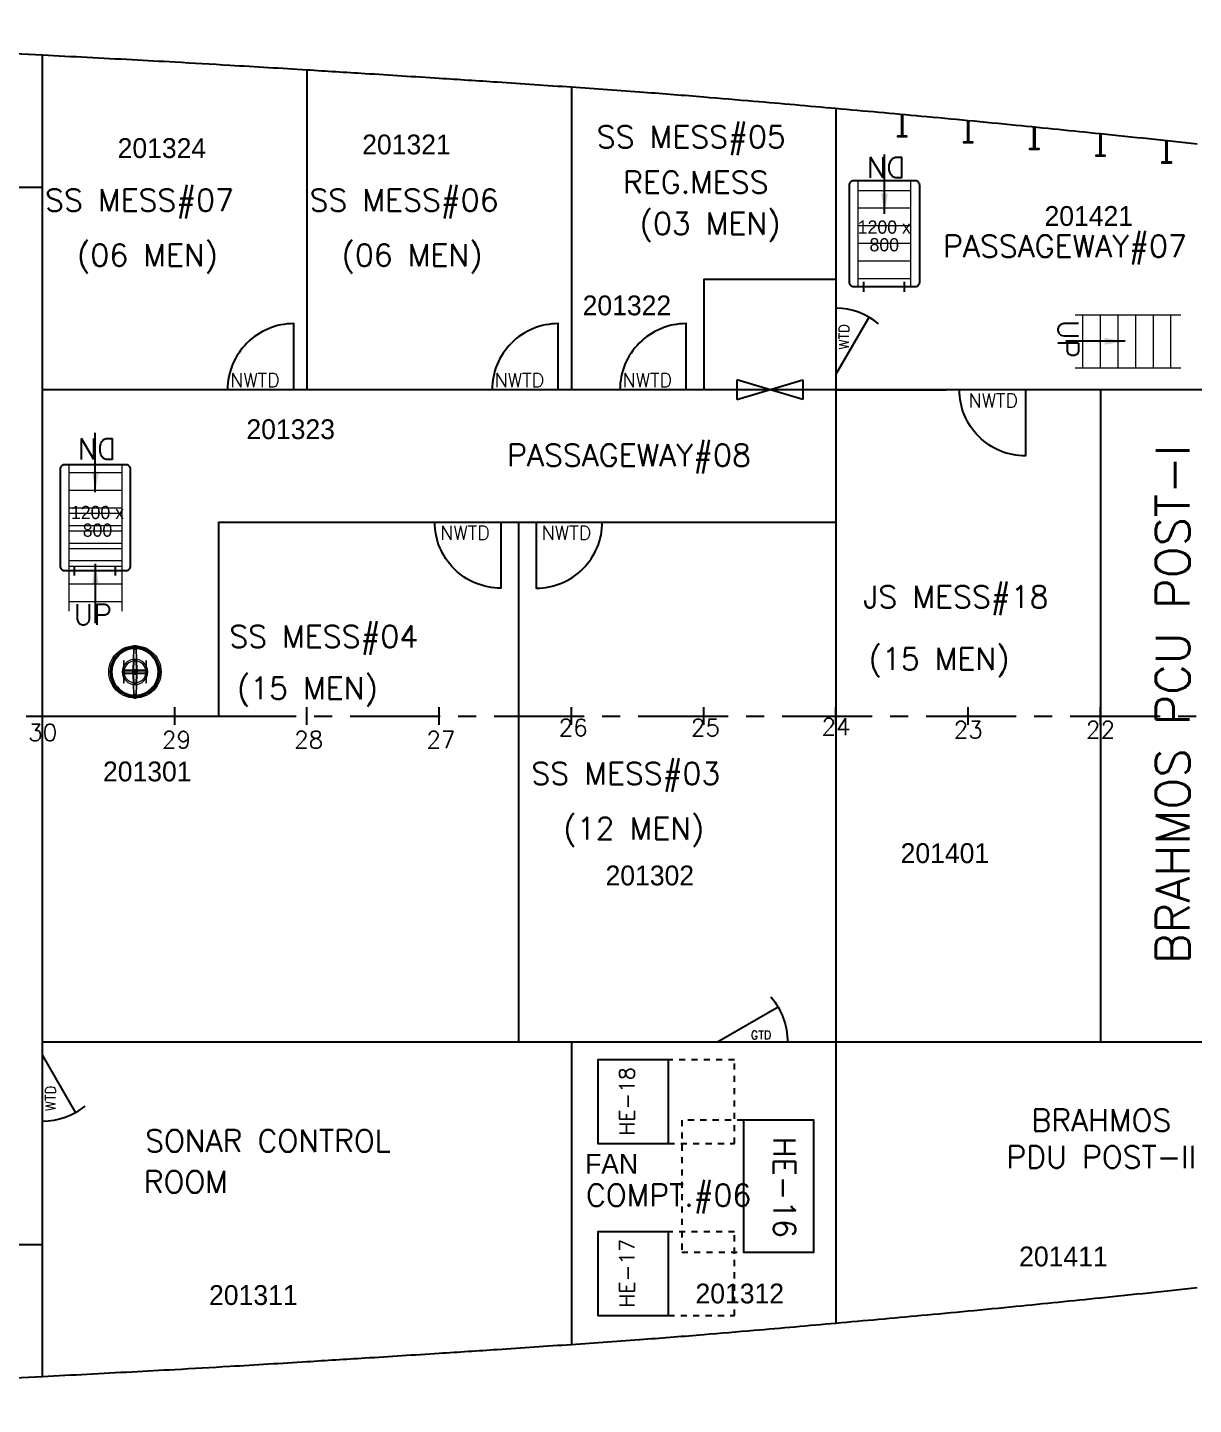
# Model space of a CAD drawing. Header units: inches. Extents: x -439515 to 169029, y 81280 to 226722.
# Drawn here: x 107066 to 118404, y 84164 to 97554 of the extents above; entities that cross this region are included whole.
import ezdxf
from ezdxf.enums import TextEntityAlignment as Align

# ---------------------------------------------------------------- set-up
doc = ezdxf.new("R2010")
doc.units = ezdxf.units.IN
doc.header["$LTSCALE"] = 700
doc.header["$MEASUREMENT"] = 0
for name, pattern in [('CENTER', [2, 1.25, -0.25, 0.25, -0.25]), ('DOT', [0.2, 0.1, -0.1]), ('H', [600, 300, -300])]:
    doc.linetypes.add(name, pattern=pattern)
for name, color, linetype in [('01', 7, 'Continuous'), ('2 DECK', 7, 'Continuous'), ('3 DECK', 7, 'Continuous'), ('COMPT.NOS', 4, 'Continuous'), ('COMPTNAME', 7, 'Continuous'), ('Escape scuttle', 30, 'Continuous'), ('Escape scuttle-RefEdit0', 30, 'Continuous'), ('HATCHES', 7, 'Continuous'), ('LIGHT_BULKHEADS', 7, 'Continuous'), ('UP-DOWN', 7, 'Continuous')]:
    doc.layers.add(name, color=color, linetype=linetype)
doc.layers.add('LADDER', color=7, linetype='Continuous', lineweight=15)
doc.styles.add('ROMANS', font='romans')
doc.styles.add('style1', font='romans.shx', dxfattribs={"height": 250})
doc.dimstyles.get("Standard").update_dxf_attribs({"dimtxt": 150.18, "dimasz": 200.18, "dimexe": 0.8, "dimexo": 0.625, "dimgap": 0.09, "dimtad": 0, "dimtih": 1, "dimtoh": 1, "dimdec": 0, "dimzin": 0, "dimdsep": 46, "dimtxsty": 'Standard', "dimcen": 8.09, "dimclrd": 40, "dimclre": 40, "dimadec": 0, "dimazin": 0, "dimtfac": 1, "dimtdec": 0, "dimtofl": 0, "dimtmove": 0, "dimatfit": 3, "dimfxl": 1, "dimtolj": 1, "dimtzin": 0, "dimarcsym": 0})

# ---------------------------------------------------------------- blocks, each defined once
blk = doc.blocks.new('DLW', base_point=(36724, 4033))
at = {"linetype": 'Continuous'}
blk.add_line((37224, 4033), (36358, 4533), dxfattribs=at)
blk.add_arc((37224, 4033), 1000, 140, 180, dxfattribs=at)
blk = doc.blocks.new('A$C49E2739F')
at = {"layer": 'LADDER', "color": 3}
for p, q in [((112, 600), (1312, 600)), ((200, 600), (200, 0)), ((400, 600), (400, 0)), ((600, 600), (600, 0)), ((800, 600), (800, 0)), ((1000, 600), (1000, 0)), ((1200, 600), (1200, 0)), ((112, 0), (1312, 0))]:
    blk.add_line(p, q, dxfattribs=at)
blk = doc.blocks.new('HE16PLAN')
at = {"layer": '01', "color": 5, "linetype": 'ByBlock'}
blk.add_lwpolyline([(348590, 103461), (350090, 103461), (350090, 104261), (348590, 104261)], close=True, dxfattribs=at)
at = {"layer": '01', "color": 4, "linetype": 'DOT'}
blk.add_lwpolyline([(348590, 103461), (348590, 102761), (350090, 102761), (350090, 103461)], dxfattribs=at)
at = {"insert": (348780, 104051), "char_height": 140, "width": 1326.11, "attachment_point": 1, "style": 'ROMANS'}
blk.add_mtext('{\\H1.786x;HE-16}', dxfattribs=at)
blk = doc.blocks.new('HE17')
at = {"layer": '01', "color": 5, "linetype": 'ByBlock'}
blk.add_lwpolyline([(348227, 102374), (349177, 102374), (349177, 103174), (348227, 103174)], close=True, dxfattribs=at)
at = {"layer": '01', "color": 4, "linetype": 'DOT'}
blk.add_lwpolyline([(348227, 102374), (348227, 101624), (349177, 101624), (349177, 102374)], dxfattribs=at)
at = {"insert": (348315, 102930), "char_height": 170, "width": 896.07, "attachment_point": 1, "style": 'ROMANS'}
blk.add_mtext('HE-17', dxfattribs=at)
blk = doc.blocks.new('HE18')
at = {"layer": '01', "color": 5, "linetype": 'ByBlock'}
blk.add_lwpolyline([(349305, 102374), (350255, 102374), (350255, 103174), (349305, 103174)], close=True, dxfattribs=at)
at = {"layer": '01', "color": 4, "linetype": 'DOT'}
blk.add_lwpolyline([(349305, 102374), (349305, 101624), (350255, 101624), (350255, 102374)], dxfattribs=at)
at = {"insert": (349393, 102930), "char_height": 170, "width": 938.4, "attachment_point": 1, "style": 'ROMANS'}
blk.add_mtext('HE-18', dxfattribs=at)
blk = doc.blocks.new('A1M', base_point=(36991, 2400))
at = {"linetype": 'Continuous'}
for p, q in [((37491, 2550), (36491, 2250)), ((36491, 2550), (37491, 2250)), ((36491, 2250), (36491, 2550)), ((37491, 2250), (37491, 2550))]:
    blk.add_line(p, q, dxfattribs=at)
blk = doc.blocks.new('DLN', base_point=(36758, 6815))
at = {"linetype": 'Continuous'}
blk.add_lwpolyline([(37258, 6815), (37258, 7815, 0.414214), (36258, 6815)], format="xyb", dxfattribs=at)
blk = doc.blocks.new('A$C1959151D')
at = {"layer": 'Escape scuttle-RefEdit0', "color": 3, "lineweight": 0}
for p, q in [((285, 554), (285, 559)), ((309, 559), (285, 559)), ((309, 554), (309, 559)), ((317, 317), (277, 317)), ((310, 322), (284, 322)), ((303, 321), (291, 321)), ((291, 278), (291, 321)), ((297, 421), (297, 441)), ((297, 441), (297, 421)), ((303, 278), (303, 321)), ((308, 423), (310, 322)), ((153, 297), (173, 297)), ((173, 297), (153, 297)), ((171, 308), (272, 310)), ((272, 310), (272, 284)), ((277, 277), (317, 277)), ((286, 171), (284, 272)), ((284, 272), (310, 272)), ((285, 309), (285, 285)), ((286, 309), (285, 309)), ((285, 285), (286, 285)), ((309, 278), (285, 278)), ((285, 272), (285, 278)), ((285, 272), (309, 272)), ((286, 309), (286, 285)), ((291, 309), (286, 309)), ((286, 285), (291, 285)), ((291, 309), (291, 285)), ((297, 309), (291, 309)), ((291, 285), (297, 285)), ((291, 278), (303, 278)), ((297, 309), (297, 285)), ((303, 309), (297, 309)), ((297, 285), (303, 285)), ((297, 173), (297, 153)), ((297, 153), (297, 173)), ((303, 285), (303, 309)), ((308, 309), (303, 309)), ((303, 285), (308, 285)), ((308, 285), (308, 309)), ((309, 309), (308, 309)), ((308, 285), (309, 285)), ((309, 285), (309, 309)), ((309, 285), (309, 309)), ((309, 272), (309, 278)), ((322, 284), (322, 310)), ((423, 286), (322, 284)), ((421, 297), (441, 297)), ((441, 297), (421, 297)), ((285, 40), (285, 35)), ((285, 35), (309, 35)), ((297, 0), (297, 35)), ((297, 0), (297, 35)), ((297, 16), (297, 22)), ((297, 16), (297, 22)), ((297, 0), (297, 15)), ((297, 0), (297, 15)), ((309, 40), (309, 35))]:
    blk.add_line(p, q, dxfattribs=at)
for points in [[(231, 7), (199, 17), (168, 29), (139, 46), (112, 65), (87, 87), (65, 112), (46, 139), (29, 168), (17, 199), (7, 231), (2, 264), (0, 297), (2, 330), (7, 363), (17, 395), (29, 426), (46, 455), (65, 482), (87, 507), (112, 529), (139, 548), (168, 565), (199, 577), (231, 587)], [(231, 7), (199, 17), (168, 29), (139, 46), (112, 65), (87, 87), (65, 112), (46, 139), (29, 168), (17, 199), (7, 231), (2, 264), (0, 297), (2, 330), (7, 363), (17, 395), (29, 426), (46, 455), (65, 482), (87, 507), (112, 529), (139, 548), (168, 565), (199, 577), (231, 587)], [(360, 572), (329, 577), (297, 579), (265, 577), (234, 572), (204, 563), (175, 551), (147, 536), (121, 518), (97, 497), (76, 473), (58, 447), (43, 419), (31, 390), (22, 360), (17, 329), (15, 297), (17, 265), (22, 234), (31, 204), (43, 175), (58, 147), (76, 121), (97, 97), (121, 76), (147, 58), (175, 43), (204, 31), (234, 22), (265, 17), (297, 15), (297, 0), (264, 2), (231, 7)], [(235, 23), (204, 32), (175, 44), (148, 59), (122, 78), (99, 99), (78, 122), (59, 148), (44, 175), (32, 204), (23, 235), (18, 266), (16, 297), (18, 328), (23, 359), (32, 390), (44, 419), (59, 446), (78, 472), (99, 495), (122, 516), (148, 535), (175, 550), (204, 562), (235, 571)], [(358, 565), (328, 570), (297, 572), (266, 570), (236, 565), (206, 556), (178, 545), (151, 530), (126, 512), (103, 491), (82, 468), (64, 443), (49, 416), (38, 388), (29, 358), (24, 328), (22, 297), (24, 266), (29, 236), (38, 206), (49, 178), (64, 151), (82, 126), (103, 103), (126, 82), (151, 64), (178, 49), (206, 38), (236, 29), (266, 24), (297, 22), (297, 16), (266, 18), (235, 23)], [(360, 552), (329, 557), (297, 559), (265, 557), (234, 552), (204, 542), (175, 529), (148, 513), (123, 493), (101, 471), (81, 446), (65, 419), (52, 390), (42, 360), (37, 329), (35, 297), (37, 265), (42, 234), (52, 204), (65, 175), (81, 148), (101, 123), (123, 101), (148, 81), (175, 65), (204, 52), (234, 42), (265, 37), (297, 35), (297, 0), (264, 2), (231, 7)], [(231, 587), (264, 592), (297, 594), (330, 592), (363, 587), (395, 577), (426, 565), (455, 548), (482, 529), (507, 507), (529, 482), (548, 455), (565, 426), (577, 395), (587, 363), (592, 330), (594, 297), (592, 264), (587, 231), (577, 199), (565, 168), (548, 139), (529, 112), (507, 87), (482, 65), (455, 46), (426, 29), (395, 17), (363, 7), (330, 2), (297, 0)], [(231, 587), (264, 592), (297, 594), (330, 592), (363, 587), (395, 577), (426, 565), (455, 548), (482, 529), (507, 507), (529, 482), (548, 455), (565, 426), (577, 395), (587, 363), (592, 330), (594, 297), (592, 264), (587, 231), (577, 199), (565, 168), (548, 139), (529, 112), (507, 87), (482, 65), (455, 46), (426, 29), (395, 17), (363, 7), (330, 2), (297, 0)], [(235, 571), (266, 576), (297, 578), (328, 576), (359, 571), (390, 562), (419, 550), (446, 535), (472, 516), (495, 495), (516, 472), (535, 446), (550, 419), (562, 390), (571, 359), (576, 328), (578, 297), (576, 266), (571, 235), (562, 204), (550, 175), (535, 148), (516, 122), (495, 99), (472, 78), (446, 59), (419, 44), (390, 32), (359, 23), (328, 18), (297, 16)], [(285, 559), (277, 322), (277, 317)], [(277, 317), (285, 554), (309, 554), (317, 317)], [(285, 594), (285, 554), (309, 554), (309, 594), (285, 594)], [(317, 317), (317, 322), (309, 559)], [(358, 29), (388, 38), (416, 49), (443, 64), (468, 82), (491, 103), (512, 126), (530, 151), (545, 178), (556, 206), (565, 236), (570, 266), (572, 297), (570, 328), (565, 358), (556, 388), (545, 416), (530, 443), (512, 468), (491, 491), (468, 512), (443, 530), (416, 545), (388, 556), (358, 565)], [(360, 22), (390, 31), (419, 43), (447, 58), (473, 76), (497, 97), (518, 121), (536, 147), (551, 175), (563, 204), (572, 234), (577, 265), (579, 297), (577, 329), (572, 360), (563, 390), (551, 419), (536, 447), (518, 473), (497, 497), (473, 518), (447, 536), (419, 551), (390, 563), (360, 572)], [(360, 42), (390, 52), (419, 65), (446, 81), (471, 101), (493, 123), (513, 148), (529, 175), (542, 204), (552, 234), (557, 265), (559, 297), (557, 329), (552, 360), (542, 390), (529, 419), (513, 446), (493, 471), (471, 493), (446, 513), (419, 529), (390, 542), (360, 552)], [(167, 421), (167, 173), (173, 173), (173, 421), (167, 421)], [(173, 316), (173, 310), (421, 310), (421, 316), (173, 316)], [(284, 322), (286, 423), (308, 423)], [(284, 322), (284, 320), (310, 320), (310, 322)], [(421, 421), (421, 173), (427, 173), (427, 421), (421, 421)], [(272, 284), (171, 286), (171, 308)], [(173, 284), (173, 278), (421, 278), (421, 284), (173, 284)], [(272, 284), (274, 284), (274, 310), (272, 310)], [(277, 277), (277, 272), (285, 35)], [(317, 277), (309, 40), (285, 40), (277, 277)], [(310, 272), (310, 274), (284, 274), (284, 272)], [(310, 272), (308, 171), (286, 171)], [(309, 35), (317, 272), (317, 277)], [(322, 310), (320, 310), (320, 284), (322, 284)], [(322, 310), (423, 308), (423, 286)], [(285, 40), (285, 0), (309, 0), (309, 40), (285, 40)], [(297, 35), (329, 37), (360, 42)], [(297, 22), (328, 24), (358, 29)], [(297, 15), (329, 17), (360, 22)]]:
    blk.add_lwpolyline(points, dxfattribs=at)
for points in [[(297, 22, 0.999999), (297, 572, 0.999999), (297, 22, 0.999999)], [(297, 272, 1), (297, 322, 1), (297, 272, 1)], [(297, 272, 1), (297, 322, 1), (297, 272, 1)], [(297, 272, 1), (297, 322, 1), (297, 272, 1)], [(297, 285, 1), (297, 309, 1), (297, 285, 1)]]:
    blk.add_lwpolyline(points, format="xyb", dxfattribs=at)
for radius, start, end in [(144, 90, 180.0001), (124, 90, 180), (144, 359.9999, 90), (124, 0, 90), (144, 179.9999, 270), (124, 180, 270), (144, 270, 0.0001), (124, 270, 0)]:
    blk.add_arc((297, 297), radius, start, end, dxfattribs=at)

msp = doc.modelspace()

# ---------------------------------------------------------------- linework, layer by layer
at = {"color": 7}
for p, q in [((107211, 84433.2), (107211, 97285.2)), ((114927.4, 96765.7), (114927.4, 84952.8)), ((100780.7, 96003.5), (107211, 96003.5)), ((117499.5, 94031.5), (117499.5, 87686.9)), ((116213.5, 90773.5), (116213.5, 90944.9)), ((117499.5, 90773.5), (117499.5, 90944.9)), ((120071.7, 87686.9), (107211, 87686.9)), ((107211, 85715), (100780.7, 85715))]:
    msp.add_line(p, q, dxfattribs=at)
at = {"color": 42}
for p, q in [((109783.2, 97140.3), (109783.2, 94031.5)), ((112355.3, 96973.1), (112355.3, 94031.5)), ((111840.9, 92745.4), (111840.9, 87686.9))]:
    msp.add_line(p, q, dxfattribs=at)
for p, q in [((120071.7, 94031.5), (107211, 94031.5)), ((117499.5, 94031.5), (117499.5, 87686.9))]:
    msp.add_line(p, q)
at = {"color": 5}
for p, q in [((107211, 90773.5), (107211, 90944.9)), ((108497.1, 90773.5), (108497.1, 90944.9)), ((109783.2, 90773.5), (109783.2, 90944.9)), ((111069.2, 90773.5), (111069.2, 90944.9)), ((112355.3, 90773.5), (112355.3, 90944.9)), ((113641.3, 90773.5), (113641.3, 90944.9)), ((114927.4, 90773.5), (114927.4, 90944.9))]:
    msp.add_line(p, q, dxfattribs=at)
at = {"color": 5, "linetype": 'CENTER'}
msp.add_line((13603.7, 90859.2), (147274.5, 90859.2), dxfattribs=at)
at = {"color": 42}
msp.add_lwpolyline([(107211, 90859.2), (108925.8, 90859.2), (108925.8, 92745.4), (114927.4, 92745.4)], dxfattribs=at)
at = {"layer": '01', "color": 4, "linetype": 'ByBlock'}
for p, q in [((115570.4, 96707.7), (115570.4, 96656.7)), ((116213.5, 96648.2), (116213.5, 96601.8)), ((116856.4, 96585), (116856.4, 96537.4)), ((117499.5, 96519.6), (117499.5, 96486.4)), ((118142.5, 96452.6), (118142.5, 96401.6))]:
    msp.add_line(p, q, dxfattribs=at)
at = {"layer": '01', "linetype": 'ByBlock'}
for p, q in [((114927.4, 94031.5), (115999.1, 94031.5)), ((107211, 90859.2), (107211, 91502.2))]:
    msp.add_line(p, q, dxfattribs=at)
at = {"layer": '01', "color": 1, "linetype": 'ByBlock'}
msp.add_line((112355.3, 87686.9), (112355.3, 84745.3), dxfattribs=at)
at = {"layer": '01', "linetype": 'ByBlock'}
msp.add_lwpolyline([(114927.4, 95103.2), (113641.3, 95103.2), (113641.3, 94031.5)], dxfattribs=at)
at = {"layer": '2 DECK', "color": 7}
for points in [[(118440.6, 96421, 0.0009333), (117499.5, 96519.6, 0.0007157), (116679, 96602.8, 0.0012619), (116213.5, 96648.2, 0.0008851), (115758.4, 96690.6, 0.0004848), (114927.4, 96765.7, 0.0006727), (114130.4, 96835.8, 0.0010968), (113641.3, 96877.1, 0.0018838), (113059.6, 96922.8, 0.0015568), (112355.3, 96973.1, 0.0004332), (111634.2, 97021.8, 0.000553), (111069.2, 97058.9, 0.0002768), (110346.1, 97105.1, 0.0003556), (109783.2, 97140.3, 0.0006406), (109033, 97185.8, 0.0008969), (108497.1, 97216.6, 0.0005984), (108082.4, 97239.3, 0.0002848), (107211, 97285.2, 0.0003801), (106130.8, 97340.8, 0.0019956)], [(118440.6, 85297.4, -0.0009333), (117499.5, 85198.8, -0.0007157), (116679, 85115.6, -0.0012619), (116213.5, 85070.2, -0.0008851), (115758.4, 85027.8, -0.0004848), (114927.4, 84952.8, -0.0006727), (114130.4, 84882.6, -0.0010968), (113641.3, 84841.3, -0.0018838), (113059.6, 84795.6, -0.0015568), (112355.3, 84745.3, -0.0004332), (111634.2, 84696.6, -0.000553), (111069.2, 84659.5, -0.0002768), (110346.1, 84613.3, -0.0003556), (109783.2, 84578.1, -0.0006406), (109033, 84532.6, -0.0008969), (108497.1, 84501.8, -0.0005984), (108082.4, 84479.2, -0.0002848), (107211, 84433.2, -0.0003801), (106130.8, 84377.6, -0.0019956)]]:
    msp.add_lwpolyline(points, format="xyb", dxfattribs=at)
at = {"layer": '3 DECK', "color": 4}
for points in [[(115573.8, 96707.3), (115573.8, 96501.9), (115598.1, 96501.9), (115613.2, 96501.9), (115613.2, 96491.7), (115598, 96491.7), (115527.5, 96491.7), (115527.5, 96501.9), (115566.9, 96501.9), (115566.9, 96708.1), (115573.8, 96707.3)], [(116216.9, 96647.9), (116216.9, 96442.4), (116241.2, 96442.4), (116256.3, 96442.4), (116256.3, 96432.2), (116241.1, 96432.2), (116170.6, 96432.2), (116170.6, 96442.4), (116210, 96442.4), (116210.1, 96648.5), (116216.9, 96647.9)], [(116859.8, 96584.7), (116859.8, 96379.3), (116884.2, 96379.3), (116899.3, 96379.3), (116899.3, 96369), (116884.1, 96369), (116813.5, 96369), (116813.5, 96379.3), (116853, 96379.3), (116853, 96585.4), (116859.8, 96584.7)], [(117502.9, 96519.2), (117502.9, 96313.8), (117527.3, 96313.8), (117542.3, 96313.8), (117542.3, 96303.5), (117527.2, 96303.5), (117456.6, 96303.5), (117456.6, 96313.8), (117496, 96313.8), (117496, 96520), (117502.9, 96519.2)], [(118146, 96452.2), (118146, 96246.8), (118170.3, 96246.8), (118185.4, 96246.8), (118185.4, 96236.5), (118170.2, 96236.5), (118099.7, 96236.5), (118099.7, 96246.8), (118139.1, 96246.8), (118139.1, 96453), (118146, 96452.2)]]:
    msp.add_lwpolyline(points, dxfattribs=at)
at = {"layer": 'HATCHES'}
msp.add_lwpolyline([(115699, 96063.9), (115098.9, 96063.9, 0.4142136), (115056, 96021), (115056, 95077.9, 0.4142136), (115098.9, 95035), (115699, 95035, 0.4142136), (115741.9, 95077.9), (115741.9, 96021, 0.4142136)], format="xyb", close=True, dxfattribs=at)
at = {"layer": 'HATCHES', "color": 1}
msp.add_lwpolyline([(107425.4, 92273.9), (108025.5, 92273.9, 0.4142136), (108068.4, 92316.7), (108068.4, 93259.9, 0.4142136), (108025.5, 93302.7), (107425.4, 93302.7, 0.4142136), (107382.5, 93259.9), (107382.5, 92316.7, 0.4142136)], format="xyb", close=True, dxfattribs=at)
at = {"layer": 'LIGHT_BULKHEADS'}
for p, q in [((115194.4, 95081.7), (115194.4, 94985.4)), ((115590.9, 95081.7), (115590.9, 94985.4)), ((107520.9, 92320.5), (107520.9, 92224.2)), ((107917.4, 92320.5), (107917.4, 92224.2))]:
    msp.add_line(p, q, dxfattribs=at)
at = {"layer": 'UP-DOWN', "color": 7, "linetype": 'H'}
msp.add_line((116213.5, 90859.2), (116213.5, 90859.2), dxfattribs=at)

# ---------------------------------------------------------------- block references
at = {"xscale": 0.6430312499999998, "yscale": 0.6430312499999998, "zscale": 0.6430312499999998, "rotation": 270}
msp.add_blockref('DLW', (114927.4, 94503.1), dxfattribs=at)
at = {"color": 7}
for name, p, xscale, yscale, zscale in [('DLN', (109333, 94031.5), 0.6430312499999998, 0.6430312499999998, 0.6430312499999998), ('DLN', (111905.2, 94031.5), 0.6430312499999998, 0.6430312499999998, 0.6430312499999998), ('DLN', (113148.4, 94031.5), 0.6430312499999998, 0.6430312499999998, 0.6430312499999998), ('DLW', (114112.9, 87686.9), -0.6858999999401129, 0.6859000000399245, 0.6859)]:
    msp.add_blockref(name, p, dxfattribs=dict(at, xscale=xscale, yscale=yscale, zscale=zscale))
at = {"color": 7, "yscale": 0.6430312499999998, "zscale": 0.6430312499999998}
for name, p, xscale, rotation in [('A1M', (114284.4, 94032), 0.6430312499999998, 180), ('DLN', (116449.2, 94031.5), -0.6430312499999998, 180), ('DLN', (116449.2, 94031.5), -0.6430312499999998, 180), ('DLN', (111347.9, 92745.4), -0.6430312499999998, 180), ('DLN', (112333.8, 92745.4), 0.6430312499999998, 180), ('DLW', (107211, 87236.8), -0.6430312499999998, 270)]:
    msp.add_blockref(name, p, dxfattribs=dict(at, xscale=xscale, rotation=rotation))
at = {"layer": '01', "linetype": 'ByBlock', "xscale": 0.8573749999999999, "yscale": 0.8573749999999999, "zscale": 0.8573749999999999}
for name, p, rotation in [('HE18', (201071.6, -212784.7), 90), ('HE16PLAN', (25322.6, 385802), 270), ('HE17', (201071.6, -213531.9), 90)]:
    msp.add_blockref(name, p, dxfattribs=dict(at, rotation=rotation))
at = {"layer": 'Escape scuttle', "linetype": 'Continuous', "ltscale": 0.2, "xscale": 0.8573749999999999, "yscale": 0.8573749999999999, "zscale": 0.8573749999999999}
msp.add_blockref('A$C1959151D', (107856.6, 91033.3), dxfattribs=at)
at = {"layer": 'LIGHT_BULKHEADS', "color": 3, "extrusion": (0, 0, -1), "xscale": 0.8573749999999999, "yscale": 0.8573749999999999, "zscale": -0.8573749999999999}
for p, rotation in [((-115141.8, 94938.9), 90), ((-117156.4, 94760.2), 180), ((-107982.6, 93398.8), 270), ((-107982.6, 93002.6), 270)]:
    msp.add_blockref('A$C49E2739F', p, dxfattribs=dict(at, rotation=rotation))

# ---------------------------------------------------------------- texts
at = {"color": 7, "style": 'ROMANS'}
for s, height, rotation, p in [('DN', 201.59, 180, (115601, 96293.6)), ('UP', 201.59, 270, (117084.3, 94710.6)), ('WTD', 94.83, 90, (115053.8, 94424, 0)), ('WTD', 94.83, 90, (107337.5, 87018.1, 0))]:
    msp.add_text(s, height=height, rotation=rotation, dxfattribs=at).set_placement(p)
for s, height, p in [('NWTD', 135.47, (109035.9, 94058.1, 0)), ('NWTD', 135.47, (111608, 94058.1, 0)), ('NWTD', 135.47, (112851.2, 94058.1, 0)), ('NWTD', 135.47, (116215.2, 93859.3, 0)), ('NWTD', 135.47, (116215.2, 93859.3, 0)), ('NWTD', 135.47, (111079.1, 92572.6, 0)), ('NWTD', 135.47, (112065.1, 92572.6, 0)), ('GTD', 80.64, (114098.4, 87716.5))]:
    msp.add_text(s, height=height, dxfattribs=at).set_placement(p)
for s, p in [('26', (112372.5, 90664.6)), ('25', (113658.5, 90664.6)), ('24', (114927.6, 90672)), ('23', (116213.7, 90642.4)), ('22', (117499.8, 90642.4)), ('29', (108514.3, 90545.5)), ('28', (109800.3, 90545.5)), ('27', (111086.4, 90545.5))]:
    msp.add_text(s, height=165.04, dxfattribs=at).set_placement(p, align=Align.CENTER)
msp.add_text('30', height=165.04, dxfattribs=at).set_placement((107213.6, 90698.7), align=Align.MIDDLE)
at = {"layer": 'COMPT.NOS', "color": 4, "linetype": 'ByBlock', "char_height": 192.91, "width": 1570.243, "attachment_point": 1}
for s, insert in [('201324', (107942.6, 96478.3)), ('201321', (110320.5, 96513.8)), ('201421', (116955.3, 95818)), ('201322', (112464.2, 94948.6)), ('201323', (109194.8, 93744.6)), ('201301', (107800.3, 90416.5)), ('201401', (115556.3, 89622)), ('201302', (112686.8, 89404.9)), ('201411', (116708.6, 85699.9)), ('201311', (108831.6, 85324.4)), ('201312', (113561.5, 85339.7))]:
    msp.add_mtext(s, dxfattribs=dict(at, insert=insert))
at = {"layer": 'COMPTNAME', "linetype": 'ByBlock', "style": 'style1'}
for s, height, p in [('SS MESS#05', 214.34, (112602, 96385.3)), ('REG.MESS', 214.34, (112857.1, 95942.3)), ('SS MESS#07', 214.34, (107236.8, 95769.5)), ('SS MESS#06', 214.34, (109808.9, 95769.5)), ('(03 MEN)', 214.34, (113019.4, 95542.2)), ('(06 MEN)', 214.34, (107549.1, 95234.7)), ('(06 MEN)', 214.34, (110121.2, 95234.7)), ('SS MESS#04', 214.34, (109028.3, 91525.6)), ('(15 MEN)', 214.34, (109103.5, 91023.1)), ('SS MESS#03', 214.34, (111965.6, 90194)), ('(12 MEN)', 214.34, (112277.9, 89659.2)), ('SONAR CONTROL', 214.344, (108210.4, 86621.6)), ('ROOM', 214.34, (108196.9, 86222.9)), ('COMPT.#06', 214.34, (112497, 86091.9))]:
    msp.add_text(s, height=height, dxfattribs=at).set_placement(p)
at = {"layer": 'COMPTNAME', "color": 7, "style": 'style1'}
msp.add_text('PASSAGEWAY#08', height=214.344, dxfattribs=at).set_placement((114100, 93289.2), align=Align.RIGHT)
at = {"layer": 'COMPTNAME', "style": 'ROMANS'}
msp.add_text('BRAHMOS PCU POST-I', height=330.089, rotation=90, dxfattribs=at).set_placement((118366.7, 93499.2), align=Align.RIGHT)
msp.add_text('BRAHMOS PCU POST-I', height=330.089, rotation=90, dxfattribs=at).set_placement((118366.7, 93499.2), align=Align.RIGHT)
at = {"layer": 'COMPTNAME', "color": 7, "linetype": 'ByBlock', "style": 'style1'}
for s, p in [('JS MESS#18', (115193.5, 91911.5)), ('(15 MEN)', (115246, 91308.7))]:
    msp.add_text(s, height=214.34, dxfattribs=at).set_placement(p)
at = {"layer": 'COMPTNAME', "linetype": 'ByBlock'}
msp.add_text('FAN', height=192.91, dxfattribs=at).set_placement((112487.8, 86407.3))
at = {"layer": 'COMPTNAME', "char_height": 214.344, "style": 'style1'}
for s, insert, width, attachment_point in [('\\pt2832.86;{\\Fromans.shx|c0;PASSAGEWAY#07}', (115969.3, 95535.7), 1227.189, 1), ('BRAHMOS \\PPDU POST-II', (117508.2, 86749.3), 2851.9, 5)]:
    msp.add_mtext(s, dxfattribs=dict(at, insert=insert, width=width, attachment_point=attachment_point))
at = {"layer": 'HATCHES', "char_height": 128.61, "width": 555.322, "attachment_point": 5, "line_spacing_factor": 0.8}
for insert in [(115397.2, 95526.9), (107746.6, 92751.6)]:
    msp.add_mtext('1200 x 800', dxfattribs=dict(at, insert=insert))
at = {"layer": 'UP-DOWN', "color": 7, "style": 'ROMANS'}
msp.add_text('DN', height=201.59, rotation=180, dxfattribs=at).set_placement((107927.4, 93556.4))
at = {"layer": 'UP-DOWN', "style": 'ROMANS'}
msp.add_text('UP', height=201.59, dxfattribs=at).set_placement((107514.9, 91744.7))

# ---------------------------------------------------------------- leaders
at = {"color": 3}
for points in [[(115399, 95743.3), (115399, 96321)], [(117740.4, 94503), (117162.8, 94503)], [(107725.5, 93036), (107725.5, 93613.7)], [(107725.4, 92339.7), (107725.4, 91762.1)]]:
    msp.add_leader(points, dimstyle='Standard', dxfattribs=at)

doc.saveas('drawing.dxf')
